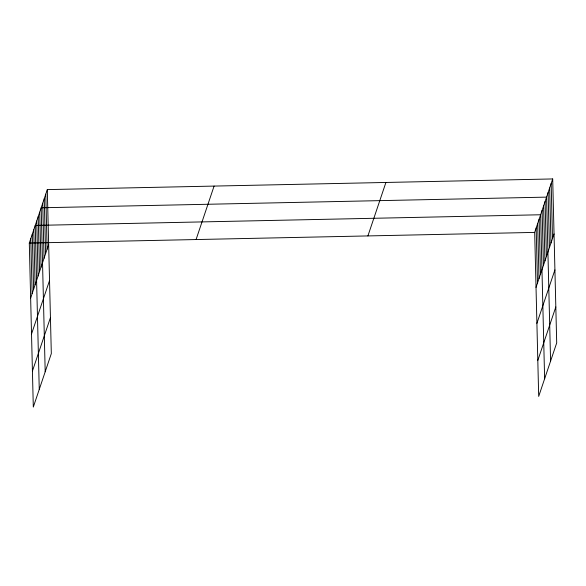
<?xml version="1.0" encoding="UTF-8"?>
<svg xmlns="http://www.w3.org/2000/svg" width="586" height="586" viewBox="0 0 586 586"><rect width="100%" height="100%" fill="white"/><g stroke="black" fill="none" stroke-linecap="round" stroke-linejoin="round"><path stroke-width="0.88" d="M47.312 189.6L51.319 353.592L33.307 407.058L29.3 243.065L47.312 189.6L552.693 178.942L556.7 342.935L538.688 396.4L534.681 232.408L552.693 178.942M30.64 298.047L48.653 244.582M31.519 334.02L49.532 280.555M32.428 371.085L50.44 317.619M196.076 239.549L214.088 186.084M367.905 235.924L385.918 182.458M536.022 287.389L554.034 233.924M536.901 323.362L554.913 269.897M537.809 360.427L555.821 306.961M29.3 243.065L534.681 232.408M551.162 183.491L552.503 238.473M549.631 188.033L550.972 243.014M548.1 192.574L549.441 247.556M550.576 361.108L546.57 197.123L41.188 207.781L45.195 371.773M545.083 201.533L546.423 256.514M543.596 205.942L544.943 260.924M542.109 210.352L543.456 265.333M544.628 378.754L540.622 214.762L35.241 225.427L39.255 389.412M539.135 219.179L540.482 274.16M537.655 223.588L538.995 278.57M536.168 227.998L537.509 282.979M45.781 194.149L47.122 249.131M44.25 198.691L45.591 253.672M42.719 203.239L44.06 258.221M39.702 212.191L41.049 267.172M38.215 216.6L39.562 271.582M36.728 221.01L38.075 275.991M33.761 229.837L35.101 284.818M32.274 234.246L33.614 289.228M30.787 238.656L32.127 293.637"/></g></svg>
